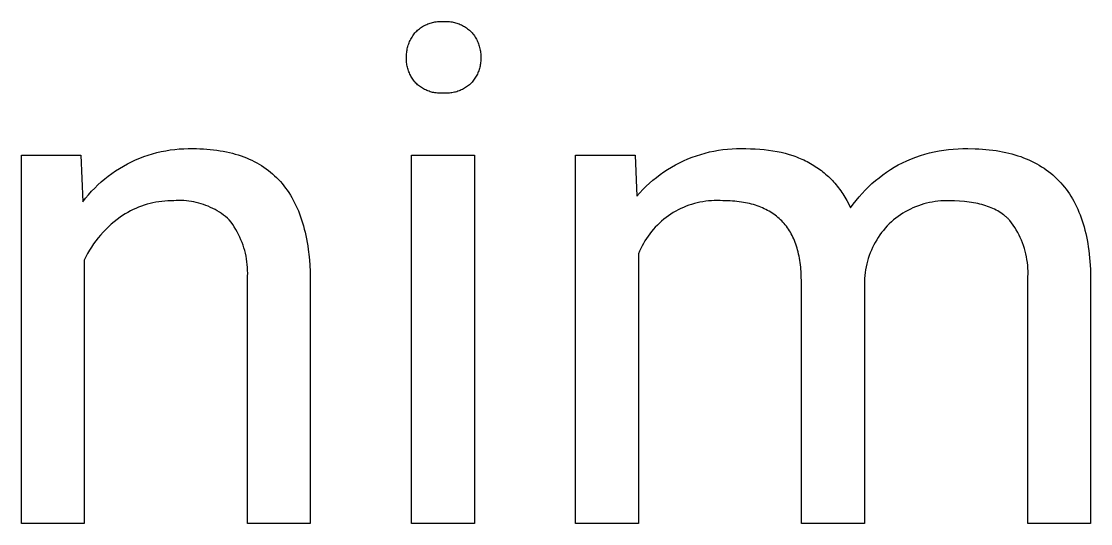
# Model space of a CAD drawing. Header units: millimetres. Extents: x 974 to 5700, y -47 to 3256.
# Drawn here: x 5417 to 5490, y 371.8 to 406.2 of the extents above; entities that cross this region are included whole.
import ezdxf

# ---------------------------------------------------------------- set-up
doc = ezdxf.new("R2010")
doc.units = ezdxf.units.MM
doc.header["$MEASUREMENT"] = 0
doc.layers.add('Domyślny', color=7, linetype='Continuous', true_color=0x000000)

msp = doc.modelspace()

# ---------------------------------------------------------------- linework, layer by layer
at = {"layer": 'Domyślny'}
for p, q in [((5444.707, 405.964), (5444.784, 405.996)), ((5444.784, 405.996), (5444.862, 406.026)), ((5444.862, 406.026), (5444.941, 406.053)), ((5444.941, 406.053), (5445.021, 406.077)), ((5445.021, 406.077), (5445.102, 406.098)), ((5445.102, 406.098), (5445.183, 406.117)), ((5445.183, 406.117), (5445.265, 406.132)), ((5445.265, 406.132), (5445.347, 406.145)), ((5445.347, 406.145), (5445.43, 406.155)), ((5445.43, 406.155), (5445.513, 406.162)), ((5445.513, 406.162), (5445.597, 406.166)), ((5445.597, 406.166), (5445.68, 406.167)), ((5445.68, 406.167), (5445.764, 406.166)), ((5445.764, 406.166), (5445.847, 406.161)), ((5445.847, 406.161), (5445.931, 406.165)), ((5445.931, 406.165), (5446.014, 406.167)), ((5446.014, 406.167), (5446.098, 406.166)), ((5446.098, 406.166), (5446.182, 406.161)), ((5446.182, 406.161), (5446.265, 406.154)), ((5446.265, 406.154), (5446.349, 406.144)), ((5446.349, 406.144), (5446.431, 406.131)), ((5446.431, 406.131), (5446.514, 406.116)), ((5446.514, 406.116), (5446.595, 406.097)), ((5446.595, 406.097), (5446.676, 406.076)), ((5446.676, 406.076), (5446.757, 406.052)), ((5446.757, 406.052), (5446.836, 406.025)), ((5446.836, 406.025), (5446.914, 405.995)), ((5446.914, 405.995), (5446.992, 405.963)), ((5443.795, 405.239), (5443.847, 405.309)), ((5443.847, 405.309), (5443.901, 405.377)), ((5443.901, 405.377), (5443.957, 405.443)), ((5443.957, 405.443), (5444.017, 405.502)), ((5444.017, 405.502), (5444.078, 405.559)), ((5444.078, 405.559), (5444.141, 405.613)), ((5444.141, 405.613), (5444.206, 405.666)), ((5444.206, 405.666), (5444.273, 405.716)), ((5444.273, 405.716), (5444.342, 405.763)), ((5444.342, 405.763), (5444.412, 405.808)), ((5444.412, 405.808), (5444.484, 405.851)), ((5444.484, 405.851), (5444.557, 405.891)), ((5444.557, 405.891), (5444.631, 405.929)), ((5444.631, 405.929), (5444.707, 405.964)), ((5446.992, 405.963), (5447.068, 405.928)), ((5447.068, 405.928), (5447.143, 405.89)), ((5447.143, 405.89), (5447.216, 405.85)), ((5447.216, 405.85), (5447.289, 405.808)), ((5447.289, 405.808), (5447.359, 405.763)), ((5447.359, 405.763), (5447.428, 405.715)), ((5447.428, 405.715), (5447.496, 405.665)), ((5447.496, 405.665), (5447.561, 405.613)), ((5447.561, 405.613), (5447.625, 405.559)), ((5447.625, 405.559), (5447.687, 405.502)), ((5447.687, 405.502), (5447.747, 405.443)), ((5447.747, 405.443), (5447.804, 405.378)), ((5447.804, 405.378), (5447.859, 405.31)), ((5447.859, 405.31), (5447.911, 405.24)), ((5443.418, 404.459), (5443.444, 404.542)), ((5443.444, 404.542), (5443.472, 404.625)), ((5443.472, 404.625), (5443.503, 404.706)), ((5443.503, 404.706), (5443.537, 404.786)), ((5443.537, 404.786), (5443.573, 404.865)), ((5443.573, 404.865), (5443.612, 404.943)), ((5443.612, 404.943), (5443.654, 405.019)), ((5443.654, 405.019), (5443.699, 405.094)), ((5443.699, 405.094), (5443.746, 405.167)), ((5443.746, 405.167), (5443.795, 405.239)), ((5447.911, 405.24), (5447.962, 405.169)), ((5447.962, 405.169), (5448.009, 405.095)), ((5448.009, 405.095), (5448.054, 405.021)), ((5448.054, 405.021), (5448.097, 404.945)), ((5448.097, 404.945), (5448.137, 404.867)), ((5448.137, 404.867), (5448.174, 404.788)), ((5448.174, 404.788), (5448.208, 404.708)), ((5448.208, 404.708), (5448.24, 404.626)), ((5448.24, 404.626), (5448.268, 404.544)), ((5448.268, 404.544), (5448.294, 404.461)), ((5443.319, 403.772), (5443.321, 403.859)), ((5443.321, 403.859), (5443.326, 403.946)), ((5443.326, 403.946), (5443.334, 404.032)), ((5443.334, 404.032), (5443.345, 404.119)), ((5443.345, 404.119), (5443.359, 404.205)), ((5443.359, 404.205), (5443.376, 404.29)), ((5443.376, 404.29), (5443.396, 404.375)), ((5443.396, 404.375), (5443.418, 404.459)), ((5448.294, 404.461), (5448.317, 404.376)), ((5448.317, 404.376), (5448.337, 404.291)), ((5448.337, 404.291), (5448.354, 404.206)), ((5448.354, 404.206), (5448.369, 404.12)), ((5448.369, 404.12), (5448.38, 404.033)), ((5448.38, 404.033), (5448.388, 403.946)), ((5448.388, 403.946), (5448.393, 403.859)), ((5448.393, 403.859), (5448.395, 403.772)), ((5443.32, 403.685), (5443.319, 403.772)), ((5443.319, 403.602), (5443.32, 403.685)), ((5443.32, 403.52), (5443.319, 403.602)), ((5443.325, 403.438), (5443.32, 403.52)), ((5443.332, 403.356), (5443.325, 403.438)), ((5443.341, 403.274), (5443.332, 403.356)), ((5443.354, 403.192), (5443.341, 403.274)), ((5443.369, 403.112), (5443.354, 403.192)), ((5443.387, 403.031), (5443.369, 403.112)), ((5448.345, 403.11), (5448.326, 403.03)), ((5448.36, 403.191), (5448.345, 403.11)), ((5448.373, 403.273), (5448.36, 403.191)), ((5448.383, 403.355), (5448.373, 403.273)), ((5448.39, 403.437), (5448.383, 403.355)), ((5448.394, 403.52), (5448.39, 403.437)), ((5448.396, 403.602), (5448.394, 403.52)), ((5448.395, 403.772), (5448.395, 403.685)), ((5448.395, 403.685), (5448.396, 403.602)), ((5443.407, 402.951), (5443.387, 403.031)), ((5443.43, 402.872), (5443.407, 402.951)), ((5443.456, 402.794), (5443.43, 402.872)), ((5443.485, 402.717), (5443.456, 402.794)), ((5443.516, 402.641), (5443.485, 402.717)), ((5443.549, 402.565), (5443.516, 402.641)), ((5443.585, 402.491), (5443.549, 402.565)), ((5443.624, 402.418), (5443.585, 402.491)), ((5443.664, 402.347), (5443.624, 402.418)), ((5443.708, 402.277), (5443.664, 402.347)), ((5448.044, 402.345), (5448, 402.275)), ((5448.086, 402.417), (5448.044, 402.345)), ((5448.125, 402.49), (5448.086, 402.417)), ((5448.161, 402.564), (5448.125, 402.49)), ((5448.195, 402.639), (5448.161, 402.564)), ((5448.227, 402.715), (5448.195, 402.639)), ((5448.256, 402.792), (5448.227, 402.715)), ((5448.282, 402.871), (5448.256, 402.792)), ((5448.305, 402.95), (5448.282, 402.871)), ((5448.326, 403.03), (5448.305, 402.95)), ((5443.753, 402.208), (5443.708, 402.277)), ((5443.801, 402.141), (5443.753, 402.208)), ((5443.851, 402.076), (5443.801, 402.141)), ((5443.903, 402.012), (5443.851, 402.076)), ((5443.957, 401.95), (5443.903, 402.012)), ((5444.018, 401.893), (5443.957, 401.95)), ((5444.08, 401.838), (5444.018, 401.893)), ((5444.144, 401.785), (5444.08, 401.838)), ((5444.209, 401.734), (5444.144, 401.785)), ((5444.277, 401.686), (5444.209, 401.734)), ((5444.346, 401.64), (5444.277, 401.686)), ((5444.416, 401.596), (5444.346, 401.64)), ((5447.355, 401.64), (5447.284, 401.597)), ((5447.425, 401.686), (5447.355, 401.64)), ((5447.493, 401.735), (5447.425, 401.686)), ((5447.559, 401.785), (5447.493, 401.735)), ((5447.623, 401.838), (5447.559, 401.785)), ((5447.686, 401.893), (5447.623, 401.838)), ((5447.747, 401.95), (5447.686, 401.893)), ((5447.802, 402.012), (5447.747, 401.95)), ((5447.855, 402.075), (5447.802, 402.012)), ((5447.905, 402.14), (5447.855, 402.075)), ((5447.954, 402.207), (5447.905, 402.14)), ((5448, 402.275), (5447.954, 402.207)), ((5444.488, 401.555), (5444.416, 401.596)), ((5444.561, 401.516), (5444.488, 401.555)), ((5444.636, 401.479), (5444.561, 401.516)), ((5444.712, 401.446), (5444.636, 401.479)), ((5444.789, 401.414), (5444.712, 401.446)), ((5444.867, 401.386), (5444.789, 401.414)), ((5444.945, 401.36), (5444.867, 401.386)), ((5445.025, 401.337), (5444.945, 401.36)), ((5445.105, 401.316), (5445.025, 401.337)), ((5445.186, 401.299), (5445.105, 401.316)), ((5445.268, 401.284), (5445.186, 401.299)), ((5445.35, 401.271), (5445.268, 401.284)), ((5445.433, 401.262), (5445.35, 401.271)), ((5445.515, 401.255), (5445.433, 401.262)), ((5445.598, 401.252), (5445.515, 401.255)), ((5445.681, 401.251), (5445.598, 401.252)), ((5445.764, 401.252), (5445.681, 401.251)), ((5445.847, 401.257), (5445.764, 401.252)), ((5445.93, 401.253), (5445.847, 401.257)), ((5446.013, 401.251), (5445.93, 401.253)), ((5446.097, 401.252), (5446.013, 401.251)), ((5446.18, 401.256), (5446.097, 401.252)), ((5446.263, 401.263), (5446.18, 401.256)), ((5446.346, 401.272), (5446.263, 401.263)), ((5446.428, 401.284), (5446.346, 401.272)), ((5446.51, 401.299), (5446.428, 401.284)), ((5446.592, 401.317), (5446.51, 401.299)), ((5446.672, 401.338), (5446.592, 401.317)), ((5446.752, 401.361), (5446.672, 401.338)), ((5446.832, 401.387), (5446.752, 401.361)), ((5446.91, 401.415), (5446.832, 401.387)), ((5446.987, 401.447), (5446.91, 401.415)), ((5447.063, 401.48), (5446.987, 401.447)), ((5447.138, 401.517), (5447.063, 401.48)), ((5447.212, 401.555), (5447.138, 401.517)), ((5447.284, 401.597), (5447.212, 401.555)), ((5426.275, 397.194), (5426.576, 397.265)), ((5426.576, 397.265), (5426.88, 397.325)), ((5426.88, 397.325), (5427.185, 397.375)), ((5427.185, 397.375), (5427.492, 397.414)), ((5427.492, 397.414), (5427.8, 397.443)), ((5427.8, 397.443), (5428.109, 397.462)), ((5428.109, 397.462), (5428.418, 397.47)), ((5428.418, 397.47), (5428.727, 397.468)), ((5428.727, 397.468), (5428.974, 397.466)), ((5428.974, 397.466), (5429.216, 397.459)), ((5429.216, 397.459), (5429.455, 397.448)), ((5429.455, 397.448), (5429.69, 397.433)), ((5429.69, 397.433), (5429.921, 397.413)), ((5429.921, 397.413), (5430.149, 397.389)), ((5430.149, 397.389), (5430.372, 397.36)), ((5430.372, 397.36), (5430.592, 397.327)), ((5430.592, 397.327), (5430.808, 397.29)), ((5430.808, 397.29), (5431.02, 397.248)), ((5431.02, 397.248), (5431.228, 397.202)), ((5463.712, 397.163), (5464.014, 397.238)), ((5464.014, 397.238), (5464.318, 397.303)), ((5464.318, 397.303), (5464.625, 397.358)), ((5464.625, 397.358), (5464.933, 397.402)), ((5464.933, 397.402), (5465.243, 397.436)), ((5465.243, 397.436), (5465.554, 397.46)), ((5465.554, 397.46), (5465.865, 397.473)), ((5465.865, 397.473), (5466.176, 397.476)), ((5466.176, 397.476), (5466.488, 397.468)), ((5466.488, 397.468), (5466.813, 397.464)), ((5466.813, 397.464), (5467.132, 397.452)), ((5467.132, 397.452), (5467.445, 397.432)), ((5467.445, 397.432), (5467.751, 397.405)), ((5467.751, 397.405), (5468.05, 397.369)), ((5468.05, 397.369), (5468.343, 397.326)), ((5468.343, 397.326), (5468.629, 397.274)), ((5468.629, 397.274), (5468.909, 397.215)), ((5479.047, 397.176), (5479.366, 397.252)), ((5479.366, 397.252), (5479.688, 397.316)), ((5479.688, 397.316), (5480.012, 397.369)), ((5480.012, 397.369), (5480.338, 397.411)), ((5480.338, 397.411), (5480.664, 397.442)), ((5480.664, 397.442), (5480.992, 397.462)), ((5480.992, 397.462), (5481.32, 397.47)), ((5481.32, 397.47), (5481.648, 397.468)), ((5481.648, 397.468), (5482.156, 397.459)), ((5482.156, 397.459), (5482.404, 397.449)), ((5482.404, 397.449), (5482.648, 397.434)), ((5482.648, 397.434), (5482.889, 397.414)), ((5482.889, 397.414), (5483.125, 397.391)), ((5483.125, 397.391), (5483.357, 397.363)), ((5483.357, 397.363), (5483.585, 397.331)), ((5483.585, 397.331), (5483.809, 397.294)), ((5483.809, 397.294), (5484.03, 397.254)), ((5484.03, 397.254), (5484.246, 397.209)), ((5417.021, 371.834), (5417.021, 397.022)), ((5417.021, 397.022), (5421.079, 397.022)), ((5421.079, 397.022), (5421.218, 393.839)), ((5424.258, 396.422), (5424.534, 396.561)), ((5424.534, 396.561), (5424.815, 396.691)), ((5424.815, 396.691), (5425.1, 396.812)), ((5425.1, 396.812), (5425.388, 396.922)), ((5425.388, 396.922), (5425.681, 397.023)), ((5425.681, 397.023), (5425.977, 397.113)), ((5425.977, 397.113), (5426.275, 397.194)), ((5431.228, 397.202), (5431.432, 397.151)), ((5431.432, 397.151), (5431.632, 397.096)), ((5431.632, 397.096), (5431.829, 397.037)), ((5431.829, 397.037), (5432.021, 396.973)), ((5432.021, 396.973), (5432.21, 396.905)), ((5432.21, 396.905), (5432.395, 396.833)), ((5432.395, 396.833), (5432.576, 396.756)), ((5432.576, 396.756), (5432.754, 396.674)), ((5432.754, 396.674), (5432.927, 396.589)), ((5432.927, 396.589), (5433.097, 396.499)), ((5443.668, 371.834), (5443.668, 397.022)), ((5443.668, 397.022), (5447.959, 397.022)), ((5447.959, 397.022), (5447.959, 371.834)), ((5454.873, 371.834), (5454.873, 397.022)), ((5454.873, 397.022), (5458.93, 397.022)), ((5458.93, 397.022), (5459.045, 394.211)), ((5461.69, 396.359), (5461.967, 396.502)), ((5461.967, 396.502), (5462.248, 396.637)), ((5462.248, 396.637), (5462.533, 396.762)), ((5462.533, 396.762), (5462.822, 396.877)), ((5462.822, 396.877), (5463.116, 396.982)), ((5463.116, 396.982), (5463.412, 397.078)), ((5463.412, 397.078), (5463.712, 397.163)), ((5468.909, 397.215), (5469.182, 397.148)), ((5469.182, 397.148), (5469.449, 397.073)), ((5469.449, 397.073), (5469.709, 396.99)), ((5469.709, 396.99), (5469.836, 396.945)), ((5469.836, 396.945), (5469.962, 396.899)), ((5469.962, 396.899), (5470.086, 396.85)), ((5470.086, 396.85), (5470.209, 396.8)), ((5470.209, 396.8), (5470.33, 396.748)), ((5470.33, 396.748), (5470.449, 396.693)), ((5470.449, 396.693), (5470.567, 396.637)), ((5470.567, 396.637), (5470.683, 396.579)), ((5470.683, 396.579), (5470.797, 396.518)), ((5470.797, 396.518), (5470.91, 396.456)), ((5477.201, 396.5), (5477.498, 396.639)), ((5477.498, 396.639), (5477.8, 396.768)), ((5477.8, 396.768), (5478.107, 396.886)), ((5478.107, 396.886), (5478.417, 396.993)), ((5478.417, 396.993), (5478.73, 397.09)), ((5478.73, 397.09), (5479.047, 397.176)), ((5484.246, 397.209), (5484.458, 397.16)), ((5484.458, 397.16), (5484.667, 397.106)), ((5484.667, 397.106), (5484.871, 397.048)), ((5484.871, 397.048), (5485.072, 396.986)), ((5485.072, 396.986), (5485.268, 396.92)), ((5485.268, 396.92), (5485.461, 396.849)), ((5485.461, 396.849), (5485.65, 396.774)), ((5485.65, 396.774), (5485.834, 396.695)), ((5485.834, 396.695), (5486.015, 396.611)), ((5486.015, 396.611), (5486.192, 396.524)), ((5486.192, 396.524), (5486.364, 396.432)), ((5422.956, 395.59), (5423.205, 395.774)), ((5423.205, 395.774), (5423.46, 395.949)), ((5423.46, 395.949), (5423.72, 396.116)), ((5423.72, 396.116), (5423.986, 396.273)), ((5423.986, 396.273), (5424.258, 396.422)), ((5433.097, 396.499), (5433.262, 396.404)), ((5433.262, 396.404), (5433.424, 396.305)), ((5433.424, 396.305), (5433.582, 396.202)), ((5433.582, 396.202), (5433.736, 396.094)), ((5433.736, 396.094), (5433.887, 395.982)), ((5433.887, 395.982), (5434.033, 395.865)), ((5434.033, 395.865), (5434.176, 395.745)), ((5460.638, 395.693), (5460.892, 395.873)), ((5460.892, 395.873), (5461.153, 396.044)), ((5461.153, 396.044), (5461.419, 396.206)), ((5461.419, 396.206), (5461.69, 396.359)), ((5470.91, 396.456), (5471.021, 396.392)), ((5471.021, 396.392), (5471.131, 396.326)), ((5471.131, 396.326), (5471.238, 396.257)), ((5471.238, 396.257), (5471.345, 396.187)), ((5471.345, 396.187), (5471.449, 396.115)), ((5471.449, 396.115), (5471.552, 396.041)), ((5471.552, 396.041), (5471.653, 395.965)), ((5471.653, 395.965), (5471.753, 395.887)), ((5471.753, 395.887), (5471.851, 395.807)), ((5471.851, 395.807), (5471.947, 395.725)), ((5475.843, 395.674), (5476.101, 395.857)), ((5476.101, 395.857), (5476.365, 396.031)), ((5476.365, 396.031), (5476.634, 396.196)), ((5476.634, 396.196), (5476.908, 396.352)), ((5476.908, 396.352), (5477.201, 396.5)), ((5486.364, 396.432), (5486.533, 396.335)), ((5486.533, 396.335), (5486.698, 396.235)), ((5486.698, 396.235), (5486.859, 396.13)), ((5486.859, 396.13), (5487.016, 396.02)), ((5487.016, 396.02), (5487.169, 395.907)), ((5487.169, 395.907), (5487.318, 395.789)), ((5487.318, 395.789), (5487.463, 395.667)), ((5422.249, 394.989), (5422.478, 395.197)), ((5422.478, 395.197), (5422.714, 395.398)), ((5422.714, 395.398), (5422.956, 395.59)), ((5434.176, 395.745), (5434.315, 395.619)), ((5434.315, 395.619), (5434.45, 395.49)), ((5434.45, 395.49), (5434.581, 395.356)), ((5434.581, 395.356), (5434.708, 395.217)), ((5434.708, 395.217), (5434.831, 395.074)), ((5434.831, 395.074), (5434.951, 394.927)), ((5459.685, 394.892), (5459.913, 395.104)), ((5459.913, 395.104), (5460.148, 395.309)), ((5460.148, 395.309), (5460.39, 395.505)), ((5460.39, 395.505), (5460.638, 395.693)), ((5471.947, 395.725), (5472.042, 395.641)), ((5472.042, 395.641), (5472.135, 395.555)), ((5472.135, 395.555), (5472.227, 395.467)), ((5472.227, 395.467), (5472.316, 395.377)), ((5472.316, 395.377), (5472.405, 395.285)), ((5472.405, 395.285), (5472.491, 395.191)), ((5472.491, 395.191), (5472.576, 395.096)), ((5472.576, 395.096), (5472.659, 394.998)), ((5474.878, 394.862), (5475.109, 395.077)), ((5475.109, 395.077), (5475.347, 395.284)), ((5475.347, 395.284), (5475.592, 395.483)), ((5475.592, 395.483), (5475.843, 395.674)), ((5487.463, 395.667), (5487.604, 395.541)), ((5487.604, 395.541), (5487.741, 395.41)), ((5487.741, 395.41), (5487.874, 395.275)), ((5487.874, 395.275), (5488.003, 395.136)), ((5488.003, 395.136), (5488.128, 394.993)), ((5421.409, 394.083), (5421.607, 394.32)), ((5421.607, 394.32), (5421.814, 394.55)), ((5421.814, 394.55), (5422.028, 394.773)), ((5422.028, 394.773), (5422.249, 394.989)), ((5434.951, 394.927), (5435.067, 394.775)), ((5435.067, 394.775), (5435.179, 394.619)), ((5435.179, 394.619), (5435.287, 394.459)), ((5435.287, 394.459), (5435.391, 394.294)), ((5459.045, 394.211), (5459.251, 394.445)), ((5459.251, 394.445), (5459.464, 394.672)), ((5459.464, 394.672), (5459.685, 394.892)), ((5472.659, 394.998), (5472.741, 394.898)), ((5472.741, 394.898), (5472.821, 394.796)), ((5472.821, 394.796), (5472.899, 394.692)), ((5472.899, 394.692), (5472.976, 394.587)), ((5472.976, 394.587), (5473.051, 394.479)), ((5473.051, 394.479), (5473.124, 394.369)), ((5473.124, 394.369), (5473.196, 394.258)), ((5474.229, 394.172), (5474.437, 394.409)), ((5474.437, 394.409), (5474.654, 394.639)), ((5474.654, 394.639), (5474.878, 394.862)), ((5488.128, 394.993), (5488.25, 394.845)), ((5488.25, 394.845), (5488.367, 394.693)), ((5488.367, 394.693), (5488.48, 394.537)), ((5488.48, 394.537), (5488.589, 394.376)), ((5488.589, 394.376), (5488.695, 394.211)), ((5421.218, 393.839), (5421.409, 394.083)), ((5425.411, 393.602), (5425.217, 393.536)), ((5425.608, 393.662), (5425.411, 393.602)), ((5425.806, 393.716), (5425.608, 393.662)), ((5426.005, 393.763), (5425.806, 393.716)), ((5426.207, 393.803), (5426.005, 393.763)), ((5426.409, 393.836), (5426.207, 393.803)), ((5426.612, 393.863), (5426.409, 393.836)), ((5426.817, 393.883), (5426.612, 393.863)), ((5427.021, 393.896), (5426.817, 393.883)), ((5427.226, 393.902), (5427.021, 393.896)), ((5427.432, 393.901), (5427.226, 393.902)), ((5427.603, 393.913), (5427.432, 393.901)), ((5427.775, 393.919), (5427.603, 393.913)), ((5427.947, 393.918), (5427.775, 393.919)), ((5428.119, 393.912), (5427.947, 393.918)), ((5428.29, 393.9), (5428.119, 393.912)), ((5428.461, 393.881), (5428.29, 393.9)), ((5428.631, 393.857), (5428.461, 393.881)), ((5428.8, 393.827), (5428.631, 393.857)), ((5428.968, 393.791), (5428.8, 393.827)), ((5429.135, 393.749), (5428.968, 393.791)), ((5429.3, 393.702), (5429.135, 393.749)), ((5429.464, 393.648), (5429.3, 393.702)), ((5429.625, 393.589), (5429.464, 393.648)), ((5429.785, 393.525), (5429.625, 393.589)), ((5435.391, 394.294), (5435.491, 394.125)), ((5435.491, 394.125), (5435.587, 393.951)), ((5435.587, 393.951), (5435.68, 393.773)), ((5435.68, 393.773), (5435.769, 393.591)), ((5435.769, 393.591), (5435.854, 393.404)), ((5462.606, 393.596), (5462.421, 393.528)), ((5462.793, 393.658), (5462.606, 393.596)), ((5462.982, 393.713), (5462.793, 393.658)), ((5463.173, 393.762), (5462.982, 393.713)), ((5463.365, 393.805), (5463.173, 393.762)), ((5463.559, 393.84), (5463.365, 393.805)), ((5463.754, 393.869), (5463.559, 393.84)), ((5463.95, 393.891), (5463.754, 393.869)), ((5464.147, 393.907), (5463.95, 393.891)), ((5464.343, 393.916), (5464.147, 393.907)), ((5464.541, 393.918), (5464.343, 393.916)), ((5464.738, 393.913), (5464.541, 393.918)), ((5464.934, 393.901), (5464.738, 393.913)), ((5465.264, 393.896), (5464.934, 393.901)), ((5465.425, 393.889), (5465.264, 393.896)), ((5465.583, 393.88), (5465.425, 393.889)), ((5465.739, 393.868), (5465.583, 393.88)), ((5465.892, 393.853), (5465.739, 393.868)), ((5466.042, 393.836), (5465.892, 393.853)), ((5466.19, 393.815), (5466.042, 393.836)), ((5466.335, 393.792), (5466.19, 393.815)), ((5466.478, 393.767), (5466.335, 393.792)), ((5466.617, 393.739), (5466.478, 393.767)), ((5466.755, 393.708), (5466.617, 393.739)), ((5466.89, 393.674), (5466.755, 393.708)), ((5467.022, 393.638), (5466.89, 393.674)), ((5467.151, 393.599), (5467.022, 393.638)), ((5467.278, 393.557), (5467.151, 393.599)), ((5473.196, 394.258), (5473.266, 394.144)), ((5473.266, 394.144), (5473.334, 394.028)), ((5473.334, 394.028), (5473.401, 393.911)), ((5473.401, 393.911), (5473.53, 393.67)), ((5473.53, 393.67), (5473.652, 393.421)), ((5473.652, 393.421), (5473.836, 393.677)), ((5473.836, 393.677), (5474.028, 393.928)), ((5474.028, 393.928), (5474.229, 394.172)), ((5478.463, 393.63), (5478.277, 393.566)), ((5478.65, 393.687), (5478.463, 393.63)), ((5478.84, 393.738), (5478.65, 393.687)), ((5479.032, 393.782), (5478.84, 393.738)), ((5479.224, 393.819), (5479.032, 393.782)), ((5479.418, 393.85), (5479.224, 393.819)), ((5479.613, 393.874), (5479.418, 393.85)), ((5479.809, 393.891), (5479.613, 393.874)), ((5480.005, 393.901), (5479.809, 393.891)), ((5480.202, 393.905), (5480.005, 393.901)), ((5480.398, 393.901), (5480.202, 393.905)), ((5480.754, 393.896), (5480.398, 393.901)), ((5481.096, 393.88), (5480.754, 393.896)), ((5481.426, 393.854), (5481.096, 393.88)), ((5481.586, 393.837), (5481.426, 393.854)), ((5481.743, 393.818), (5481.586, 393.837)), ((5481.896, 393.795), (5481.743, 393.818)), ((5482.046, 393.77), (5481.896, 393.795)), ((5482.193, 393.743), (5482.046, 393.77)), ((5482.336, 393.713), (5482.193, 393.743)), ((5482.477, 393.68), (5482.336, 393.713)), ((5482.614, 393.644), (5482.477, 393.68)), ((5482.748, 393.606), (5482.614, 393.644)), ((5482.878, 393.566), (5482.748, 393.606)), ((5488.695, 394.211), (5488.796, 394.042)), ((5488.796, 394.042), (5488.894, 393.869)), ((5488.894, 393.869), (5488.987, 393.691)), ((5488.987, 393.691), (5489.077, 393.509)), ((5423.936, 392.895), (5423.766, 392.78)), ((5424.109, 393.005), (5423.936, 392.895)), ((5424.286, 393.109), (5424.109, 393.005)), ((5424.466, 393.206), (5424.286, 393.109)), ((5424.65, 393.298), (5424.466, 393.206)), ((5424.836, 393.384), (5424.65, 393.298)), ((5425.026, 393.463), (5424.836, 393.384)), ((5425.217, 393.536), (5425.026, 393.463)), ((5429.942, 393.455), (5429.785, 393.525)), ((5430.096, 393.38), (5429.942, 393.455)), ((5430.248, 393.299), (5430.096, 393.38)), ((5430.397, 393.213), (5430.248, 393.299)), ((5430.542, 393.122), (5430.397, 393.213)), ((5430.685, 393.026), (5430.542, 393.122)), ((5430.824, 392.925), (5430.685, 393.026)), ((5430.96, 392.819), (5430.824, 392.925)), ((5435.854, 393.404), (5435.935, 393.212)), ((5435.935, 393.212), (5436.012, 393.017)), ((5436.012, 393.017), (5436.085, 392.817)), ((5461.207, 392.878), (5461.048, 392.762)), ((5461.37, 392.989), (5461.207, 392.878)), ((5461.537, 393.093), (5461.37, 392.989)), ((5461.708, 393.192), (5461.537, 393.093)), ((5461.882, 393.285), (5461.708, 393.192)), ((5462.059, 393.372), (5461.882, 393.285)), ((5462.238, 393.453), (5462.059, 393.372)), ((5462.421, 393.528), (5462.238, 393.453)), ((5467.402, 393.513), (5467.278, 393.557)), ((5467.524, 393.466), (5467.402, 393.513)), ((5467.643, 393.416), (5467.524, 393.466)), ((5467.759, 393.363), (5467.643, 393.416)), ((5467.873, 393.308), (5467.759, 393.363)), ((5467.984, 393.25), (5467.873, 393.308)), ((5468.093, 393.19), (5467.984, 393.25)), ((5468.199, 393.127), (5468.093, 393.19)), ((5468.302, 393.061), (5468.199, 393.127)), ((5468.403, 392.992), (5468.302, 393.061)), ((5468.501, 392.921), (5468.403, 392.992)), ((5468.596, 392.847), (5468.501, 392.921)), ((5477.053, 392.946), (5476.892, 392.834)), ((5477.218, 393.053), (5477.053, 392.946)), ((5477.387, 393.153), (5477.218, 393.053)), ((5477.559, 393.248), (5477.387, 393.153)), ((5477.734, 393.337), (5477.559, 393.248)), ((5477.912, 393.42), (5477.734, 393.337)), ((5478.093, 393.496), (5477.912, 393.42)), ((5478.277, 393.566), (5478.093, 393.496)), ((5483.006, 393.523), (5482.878, 393.566)), ((5483.13, 393.477), (5483.006, 393.523)), ((5483.25, 393.428), (5483.13, 393.477)), ((5483.368, 393.377), (5483.25, 393.428)), ((5483.482, 393.323), (5483.368, 393.377)), ((5483.593, 393.267), (5483.482, 393.323)), ((5483.701, 393.208), (5483.593, 393.267)), ((5483.805, 393.146), (5483.701, 393.208)), ((5483.906, 393.082), (5483.805, 393.146)), ((5484.004, 393.015), (5483.906, 393.082)), ((5484.099, 392.946), (5484.004, 393.015)), ((5484.145, 392.91), (5484.099, 392.946)), ((5484.19, 392.873), (5484.145, 392.91)), ((5484.235, 392.836), (5484.19, 392.873)), ((5489.077, 393.509), (5489.162, 393.323)), ((5489.162, 393.323), (5489.244, 393.132)), ((5489.244, 393.132), (5489.322, 392.937)), ((5489.322, 392.937), (5489.395, 392.738)), ((5422.968, 392.124), (5422.783, 391.944)), ((5423.159, 392.298), (5422.968, 392.124)), ((5423.356, 392.466), (5423.159, 392.298)), ((5423.558, 392.626), (5423.356, 392.466)), ((5423.766, 392.78), (5423.558, 392.626)), ((5431.091, 392.709), (5430.96, 392.819)), ((5431.219, 392.594), (5431.091, 392.709)), ((5431.338, 392.437), (5431.219, 392.594)), ((5431.452, 392.277), (5431.338, 392.437)), ((5431.56, 392.113), (5431.452, 392.277)), ((5436.085, 392.817), (5436.155, 392.612)), ((5436.155, 392.612), (5436.221, 392.404)), ((5436.221, 392.404), (5436.282, 392.19)), ((5436.282, 392.19), (5436.34, 391.973)), ((5460.453, 392.246), (5460.315, 392.105)), ((5460.595, 392.383), (5460.453, 392.246)), ((5460.741, 392.514), (5460.595, 392.383)), ((5460.892, 392.641), (5460.741, 392.514)), ((5461.048, 392.762), (5460.892, 392.641)), ((5468.689, 392.77), (5468.596, 392.847)), ((5468.779, 392.691), (5468.689, 392.77)), ((5468.867, 392.609), (5468.779, 392.691)), ((5468.952, 392.524), (5468.867, 392.609)), ((5469.034, 392.437), (5468.952, 392.524)), ((5469.114, 392.346), (5469.034, 392.437)), ((5469.191, 392.254), (5469.114, 392.346)), ((5469.266, 392.158), (5469.191, 392.254)), ((5469.338, 392.06), (5469.266, 392.158)), ((5476.152, 392.183), (5476.019, 392.035)), ((5476.29, 392.326), (5476.152, 392.183)), ((5476.433, 392.465), (5476.29, 392.326)), ((5476.582, 392.593), (5476.433, 392.465)), ((5476.735, 392.716), (5476.582, 392.593)), ((5476.892, 392.834), (5476.735, 392.716)), ((5484.279, 392.799), (5484.235, 392.836)), ((5484.321, 392.76), (5484.279, 392.799)), ((5484.363, 392.721), (5484.321, 392.76)), ((5484.405, 392.682), (5484.363, 392.721)), ((5484.445, 392.641), (5484.405, 392.682)), ((5484.485, 392.6), (5484.445, 392.641)), ((5484.523, 392.559), (5484.485, 392.6)), ((5484.642, 392.402), (5484.523, 392.559)), ((5484.756, 392.241), (5484.642, 392.402)), ((5484.864, 392.076), (5484.756, 392.241)), ((5489.395, 392.738), (5489.465, 392.535)), ((5489.465, 392.535), (5489.531, 392.327)), ((5489.531, 392.327), (5489.593, 392.115)), ((5422.433, 391.564), (5422.267, 391.366)), ((5422.605, 391.757), (5422.433, 391.564)), ((5422.783, 391.944), (5422.605, 391.757)), ((5431.663, 391.946), (5431.56, 392.113)), ((5431.76, 391.775), (5431.663, 391.946)), ((5431.851, 391.601), (5431.76, 391.775)), ((5431.937, 391.424), (5431.851, 391.601)), ((5432.016, 391.244), (5431.937, 391.424)), ((5436.34, 391.973), (5436.395, 391.751)), ((5436.395, 391.751), (5436.445, 391.524)), ((5436.445, 391.524), (5436.491, 391.294)), ((5459.817, 391.494), (5459.706, 391.331)), ((5459.934, 391.653), (5459.817, 391.494)), ((5460.056, 391.808), (5459.934, 391.653)), ((5460.183, 391.958), (5460.056, 391.808)), ((5460.315, 392.105), (5460.183, 391.958)), ((5469.407, 391.959), (5469.338, 392.06)), ((5469.474, 391.855), (5469.407, 391.959)), ((5469.538, 391.749), (5469.474, 391.855)), ((5469.599, 391.64), (5469.538, 391.749)), ((5469.658, 391.529), (5469.599, 391.64)), ((5469.714, 391.414), (5469.658, 391.529)), ((5469.768, 391.297), (5469.714, 391.414)), ((5475.54, 391.4), (5475.434, 391.232)), ((5475.652, 391.565), (5475.54, 391.4)), ((5475.769, 391.726), (5475.652, 391.565)), ((5475.891, 391.882), (5475.769, 391.726)), ((5476.019, 392.035), (5475.891, 391.882)), ((5484.967, 391.908), (5484.864, 392.076)), ((5485.063, 391.737), (5484.967, 391.908)), ((5485.154, 391.562), (5485.063, 391.737)), ((5485.239, 391.384), (5485.154, 391.562)), ((5489.593, 392.115), (5489.651, 391.899)), ((5489.651, 391.899), (5489.704, 391.678)), ((5489.704, 391.678), (5489.754, 391.454)), ((5489.754, 391.454), (5489.8, 391.225)), ((5421.812, 390.739), (5421.675, 390.52)), ((5421.956, 390.953), (5421.812, 390.739)), ((5422.108, 391.162), (5421.956, 390.953)), ((5422.267, 391.366), (5422.108, 391.162)), ((5432.089, 391.062), (5432.016, 391.244)), ((5432.157, 390.877), (5432.089, 391.062)), ((5432.218, 390.691), (5432.157, 390.877)), ((5432.272, 390.502), (5432.218, 390.691)), ((5436.491, 391.294), (5436.534, 391.058)), ((5436.534, 391.058), (5436.573, 390.819)), ((5436.573, 390.819), (5436.608, 390.575)), ((5459.408, 390.821), (5459.32, 390.644)), ((5459.502, 390.994), (5459.408, 390.821)), ((5459.601, 391.165), (5459.502, 390.994)), ((5459.706, 391.331), (5459.601, 391.165)), ((5469.819, 391.177), (5469.768, 391.297)), ((5469.867, 391.055), (5469.819, 391.177)), ((5469.913, 390.93), (5469.867, 391.055)), ((5469.956, 390.802), (5469.913, 390.93)), ((5469.997, 390.672), (5469.956, 390.802)), ((5470.035, 390.539), (5469.997, 390.672)), ((5475.152, 390.706), (5475.069, 390.525)), ((5475.24, 390.884), (5475.152, 390.706)), ((5475.334, 391.06), (5475.24, 390.884)), ((5475.434, 391.232), (5475.334, 391.06)), ((5485.318, 391.204), (5485.239, 391.384)), ((5485.391, 391.021), (5485.318, 391.204)), ((5485.458, 390.836), (5485.391, 391.021)), ((5485.518, 390.648), (5485.458, 390.836)), ((5489.8, 391.225), (5489.842, 390.991)), ((5489.842, 390.991), (5489.88, 390.754)), ((5489.88, 390.754), (5489.914, 390.512)), ((5421.423, 390.069), (5421.309, 389.837)), ((5421.545, 390.296), (5421.423, 390.069)), ((5421.675, 390.52), (5421.545, 390.296)), ((5432.32, 390.311), (5432.272, 390.502)), ((5432.362, 390.119), (5432.32, 390.311)), ((5432.397, 389.926), (5432.362, 390.119)), ((5436.608, 390.575), (5436.666, 390.074)), ((5436.666, 390.074), (5436.709, 389.555)), ((5459.239, 390.465), (5459.163, 390.283)), ((5459.163, 390.283), (5459.163, 371.834)), ((5459.32, 390.644), (5459.239, 390.465)), ((5470.07, 390.403), (5470.035, 390.539)), ((5470.103, 390.264), (5470.07, 390.403)), ((5470.133, 390.123), (5470.103, 390.264)), ((5470.16, 389.979), (5470.133, 390.123)), ((5470.185, 389.832), (5470.16, 389.979)), ((5474.861, 389.966), (5474.804, 389.775)), ((5474.924, 390.155), (5474.861, 389.966)), ((5474.994, 390.341), (5474.924, 390.155)), ((5475.069, 390.525), (5474.994, 390.341)), ((5485.572, 390.459), (5485.518, 390.648)), ((5485.619, 390.267), (5485.572, 390.459)), ((5485.66, 390.075), (5485.619, 390.267)), ((5485.695, 389.881), (5485.66, 390.075)), ((5489.914, 390.512), (5489.945, 390.265)), ((5489.945, 390.265), (5489.993, 389.76)), ((5421.309, 389.837), (5421.309, 371.834)), ((5432.426, 389.732), (5432.397, 389.926)), ((5432.448, 389.537), (5432.426, 389.732)), ((5432.464, 389.341), (5432.448, 389.537)), ((5432.473, 389.144), (5432.464, 389.341)), ((5436.709, 389.555), (5436.736, 389.019)), ((5470.207, 389.683), (5470.185, 389.832)), ((5470.227, 389.531), (5470.207, 389.683)), ((5470.244, 389.376), (5470.227, 389.531)), ((5470.258, 389.219), (5470.244, 389.376)), ((5470.27, 389.059), (5470.258, 389.219)), ((5474.71, 389.389), (5474.673, 389.193)), ((5474.754, 389.583), (5474.71, 389.389)), ((5474.804, 389.775), (5474.754, 389.583)), ((5485.723, 389.686), (5485.695, 389.881)), ((5485.744, 389.49), (5485.723, 389.686)), ((5485.759, 389.294), (5485.744, 389.49)), ((5485.767, 389.097), (5485.759, 389.294)), ((5489.993, 389.76), (5490.025, 389.238)), ((5490.025, 389.238), (5490.042, 388.698)), ((5432.461, 388.555), (5432.471, 388.752)), ((5432.461, 371.834), (5432.461, 388.555)), ((5432.471, 388.752), (5432.476, 388.948)), ((5432.476, 388.948), (5432.473, 389.144)), ((5436.736, 389.019), (5436.748, 388.465)), ((5470.286, 388.731), (5470.27, 389.059)), ((5470.291, 388.392), (5470.286, 388.731)), ((5474.62, 388.799), (5474.603, 388.601)), ((5474.603, 388.601), (5474.603, 371.834)), ((5474.643, 388.996), (5474.62, 388.799)), ((5474.673, 389.193), (5474.643, 388.996)), ((5485.751, 388.507), (5485.763, 388.703)), ((5485.751, 371.834), (5485.751, 388.507)), ((5485.763, 388.703), (5485.768, 388.9)), ((5485.768, 388.9), (5485.767, 389.097)), ((5490.042, 388.698), (5490.042, 371.834)), ((5436.748, 388.465), (5436.748, 371.834)), ((5470.291, 371.834), (5470.291, 388.392)), ((5421.309, 371.834), (5417.021, 371.834)), ((5436.748, 371.834), (5432.461, 371.834)), ((5447.959, 371.834), (5443.668, 371.834)), ((5459.163, 371.834), (5454.873, 371.834)), ((5474.603, 371.834), (5470.291, 371.834)), ((5490.042, 371.834), (5485.751, 371.834))]:
    msp.add_line(p, q, dxfattribs=at)

doc.saveas('drawing.dxf')
